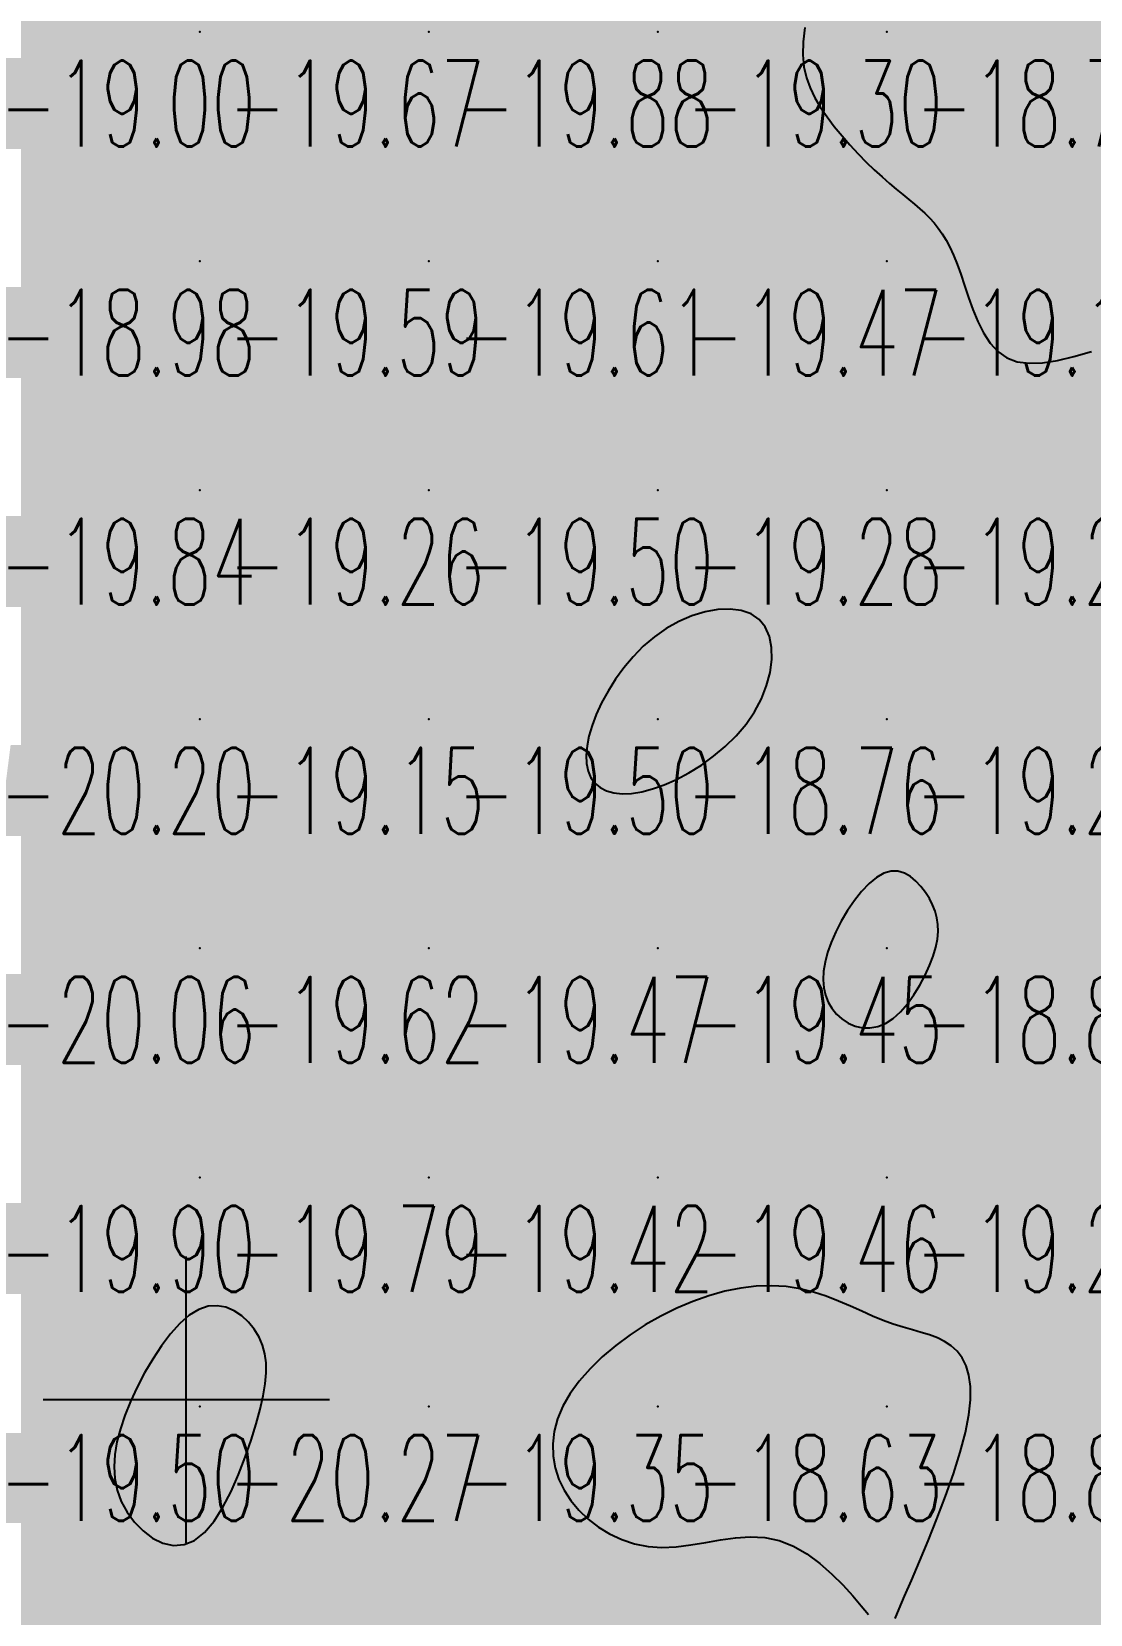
# Model space of a CAD drawing. Header units: millimetres. Extents: x 88261 to 90953, y 390274 to 392322.
# Drawn here: x 89242.9 to 89289.1, y 391238.2 to 391307.3 of the extents above; entities that cross this region are included whole.
import ezdxf
from ezdxf.enums import TextEntityAlignment as Align

# ---------------------------------------------------------------- set-up
doc = ezdxf.new("R2010")
doc.units = ezdxf.units.MM
doc.header["$LTSCALE"] = 25
for name, color, linetype in [('Carroyage(1)_Croix', 7, 'Continuous'), ('CN_03_00', 7, 'Continuous'), ('CN_04_00', 242, 'Continuous'), ('COTEAlt', 7, 'Continuous'), ('TN_COLORIAGE', 7, 'Continuous')]:
    doc.layers.add(name, color=color, linetype=linetype)
doc.styles.add('Simplex 1.0', font='Simplex.shx', dxfattribs={"width": 0.99, "height": 2.5})
doc.styles.get("Standard").update_dxf_attribs({"font": 'times.ttf'})

# ---------------------------------------------------------------- blocks, each defined once
blk = doc.blocks.new('COTE')
at = {"color": 0}
blk.add_point((0, 0), dxfattribs=at)
at = {"layer": 'COTEAlt'}
blk.add_attdef('ALT', text='', height=3.75, dxfattribs=at).set_placement((1.25, -1.25), align=Align.TOP_LEFT)

msp = doc.modelspace()

# ---------------------------------------------------------------- linework, layer by layer
at = {"layer": 'Carroyage(1)_Croix'}
for p, q in [((89249.65, 391241.29), (89249.65, 391253.79)), ((89243.4, 391247.54), (89255.9, 391247.54))]:
    msp.add_line(p, q, dxfattribs=at)
at = {"layer": 'CN_03_00', "elevation": -19, "flags": 128}
for points in [[(89276.67, 391307.44), (89276.584, 391306.806), (89276.57, 391306.235), (89276.62, 391305.717), (89276.73, 391305.24), (89276.893, 391304.794), (89277.103, 391304.367), (89277.353, 391303.949), (89277.639, 391303.532), (89277.952, 391303.117), (89278.287, 391302.708), (89278.635, 391302.31), (89278.992, 391301.927), (89279.348, 391301.563), (89279.699, 391301.223), (89280.037, 391300.912), (89280.356, 391300.631), (89280.656, 391300.377), (89280.938, 391300.145), (89281.203, 391299.929), (89281.452, 391299.724), (89281.686, 391299.525), (89281.906, 391299.327), (89282.113, 391299.123), (89282.307, 391298.909), (89282.492, 391298.679), (89282.667, 391298.428), (89282.836, 391298.151), (89283, 391297.841), (89283.16, 391297.494), (89283.319, 391297.103), (89283.479, 391296.664), (89283.641, 391296.176), (89283.813, 391295.654), (89284.003, 391295.121), (89284.218, 391294.597), (89284.466, 391294.103), (89284.755, 391293.66), (89285.093, 391293.29), (89285.487, 391293.012), (89285.943, 391292.843), (89286.464, 391292.776), (89287.048, 391292.8), (89287.697, 391292.903), (89288.409, 391293.072), (89289.185, 391293.297)], [(89280.605, 391237.981), (89280.785, 391238.397), (89281.023, 391238.948), (89281.323, 391239.645), (89281.67, 391240.463), (89282.046, 391241.371), (89282.432, 391242.335), (89282.807, 391243.322), (89283.153, 391244.302), (89283.451, 391245.239), (89283.682, 391246.103), (89283.831, 391246.867), (89283.901, 391247.532), (89283.899, 391248.106), (89283.831, 391248.597), (89283.706, 391249.012), (89283.53, 391249.359), (89283.31, 391249.646), (89283.054, 391249.881), (89282.767, 391250.071), (89282.453, 391250.226), (89282.113, 391250.357), (89281.748, 391250.472), (89281.362, 391250.584), (89280.954, 391250.7), (89280.528, 391250.832), (89280.084, 391250.989), (89279.624, 391251.178), (89279.148, 391251.391), (89278.652, 391251.614), (89278.137, 391251.836), (89277.6, 391252.045), (89277.04, 391252.228), (89276.455, 391252.374), (89275.844, 391252.47), (89275.205, 391252.507), (89274.544, 391252.483), (89273.865, 391252.401), (89273.173, 391252.263), (89272.473, 391252.07), (89271.77, 391251.825), (89271.069, 391251.529), (89270.375, 391251.185), (89269.694, 391250.794), (89269.034, 391250.362), (89268.406, 391249.896), (89267.819, 391249.4), (89267.285, 391248.881), (89266.811, 391248.345), (89266.41, 391247.797), (89266.089, 391247.244), (89265.858, 391246.69), (89265.714, 391246.141), (89265.653, 391245.599), (89265.671, 391245.069), (89265.763, 391244.552), (89265.926, 391244.054), (89266.156, 391243.578), (89266.447, 391243.126), (89266.796, 391242.704), (89267.197, 391242.317), (89267.647, 391241.971), (89268.138, 391241.672), (89268.667, 391241.428), (89269.227, 391241.243), (89269.815, 391241.125), (89270.424, 391241.08), (89271.049, 391241.108), (89271.687, 391241.19), (89272.334, 391241.3), (89272.984, 391241.413), (89273.635, 391241.503), (89274.283, 391241.546), (89274.922, 391241.515), (89275.55, 391241.385), (89276.162, 391241.14), (89276.162, 391241.14), (89276.751, 391240.797), (89277.312, 391240.383), (89277.837, 391239.922), (89278.319, 391239.443), (89278.753, 391238.97), (89279.13, 391238.53), (89279.446, 391238.149)]]:
    msp.add_lwpolyline(points, dxfattribs=at)
for points in [[(89274.768, 391278.126), (89274.995, 391278.705), (89275.145, 391279.284), (89275.217, 391279.844), (89275.208, 391280.372), (89275.115, 391280.85), (89274.937, 391281.264), (89274.671, 391281.597), (89274.316, 391281.836), (89273.888, 391281.984), (89273.399, 391282.045), (89272.867, 391282.023), (89272.307, 391281.923), (89271.734, 391281.749), (89271.164, 391281.507), (89270.613, 391281.201), (89270.093, 391280.836), (89269.609, 391280.422), (89269.163, 391279.968), (89268.756, 391279.484), (89268.39, 391278.981), (89268.068, 391278.467), (89267.789, 391277.954), (89267.557, 391277.45), (89267.373, 391276.965), (89267.238, 391276.504), (89267.153, 391276.07), (89267.117, 391275.667), (89267.133, 391275.299), (89267.201, 391274.969), (89267.321, 391274.682), (89267.494, 391274.442), (89267.721, 391274.251), (89267.998, 391274.11), (89268.322, 391274.021), (89268.69, 391273.985), (89269.097, 391274.001), (89269.541, 391274.071), (89270.018, 391274.196), (89270.524, 391274.376), (89271.054, 391274.612), (89271.598, 391274.901), (89272.144, 391275.239), (89272.679, 391275.624), (89273.191, 391276.051), (89273.668, 391276.519), (89274.097, 391277.023), (89274.468, 391277.56), (89274.768, 391278.126)], [(89282.384, 391267.28), (89282.455, 391267.635), (89282.485, 391267.965), (89282.477, 391268.276), (89282.433, 391268.572), (89282.354, 391268.856), (89282.243, 391269.133), (89282.102, 391269.406), (89281.932, 391269.678), (89281.736, 391269.938), (89281.516, 391270.173), (89281.273, 391270.37), (89281.01, 391270.516), (89280.728, 391270.598), (89280.431, 391270.602), (89280.119, 391270.517), (89279.796, 391270.333), (89279.468, 391270.062), (89279.143, 391269.72), (89278.828, 391269.322), (89278.53, 391268.884), (89278.256, 391268.422), (89278.015, 391267.951), (89277.813, 391267.489), (89277.656, 391267.047), (89277.546, 391266.628), (89277.481, 391266.234), (89277.463, 391265.863), (89277.489, 391265.515), (89277.561, 391265.192), (89277.678, 391264.893), (89277.839, 391264.618), (89278.044, 391264.369), (89278.286, 391264.152), (89278.56, 391263.974), (89278.859, 391263.844), (89279.178, 391263.77), (89279.509, 391263.759), (89279.846, 391263.818), (89280.184, 391263.956), (89280.516, 391264.177), (89280.838, 391264.47), (89281.143, 391264.819), (89281.429, 391265.21), (89281.689, 391265.628), (89281.919, 391266.059), (89282.115, 391266.487), (89282.271, 391266.898), (89282.384, 391267.28)]]:
    msp.add_lwpolyline(points, close=True, dxfattribs=at)
at = {"layer": 'CN_04_00', "elevation": -20, "flags": 128}
msp.add_lwpolyline([(89250.452, 391241.739), (89250.865, 391242.232), (89251.251, 391242.837), (89251.608, 391243.524), (89251.934, 391244.263), (89252.225, 391245.022), (89252.481, 391245.771), (89252.697, 391246.48), (89252.873, 391247.123), (89253.006, 391247.703), (89253.096, 391248.227), (89253.139, 391248.702), (89253.136, 391249.136), (89253.083, 391249.536), (89252.981, 391249.909), (89252.827, 391250.264), (89252.621, 391250.604), (89252.368, 391250.918), (89252.073, 391251.193), (89251.744, 391251.413), (89251.385, 391251.566), (89251.004, 391251.636), (89250.605, 391251.61), (89250.195, 391251.474), (89249.78, 391251.218), (89249.366, 391250.855), (89248.958, 391250.404), (89248.563, 391249.882), (89248.186, 391249.308), (89247.832, 391248.699), (89247.509, 391248.075), (89247.221, 391247.452), (89246.974, 391246.845), (89246.773, 391246.258), (89246.624, 391245.689), (89246.53, 391245.138), (89246.497, 391244.604), (89246.529, 391244.086), (89246.632, 391243.583), (89246.809, 391243.094), (89247.064, 391242.623), (89247.386, 391242.185), (89247.762, 391241.802), (89248.18, 391241.492), (89248.627, 391241.275), (89249.09, 391241.173), (89249.557, 391241.204), (89250.015, 391241.389), (89250.452, 391241.739)], close=True, dxfattribs=at)
at = {"layer": 'TN_COLORIAGE', "color": 213}
for points in [[(89250.249, 391317.239, -19), (89240.277, 391307.268, -19), (89250.249, 391307.239, -19), (89240.279, 391307.239, -19)], [(89250.249, 391307.239, -19.435), (89260.249, 391307.239, -19.435), (89260.249, 391317.239, -19.435)], [(89250.249, 391317.239, -19.435), (89250.249, 391307.239, -19.435), (89260.249, 391317.239, -19.435)], [(89260.249, 391307.239, -19), (89268.439, 391315.43, -19), (89260.249, 391317.239, -19), (89267.169, 391317.239, -19)], [(89270.249, 391307.239, -19), (89275.943, 391307.239, -19), (89280.249, 391317.239, -19), (89280.249, 391315.962, -19)], [(89270.249, 391307.239, -19), (89270.249, 391313.339, -19), (89280.249, 391317.239, -19), (89278.773, 391317.239, -19)], [(89260.249, 391307.239, -19), (89268.439, 391315.43, -19), (89270.249, 391307.239, -19), (89270.249, 391313.339, -19)], [(89240.521, 391297.511, -19.667), (89240.279, 391307.239, -19.667), (89250.249, 391307.239, -19.667)], [(89250.249, 391307.239, -19), (89240.521, 391297.511, -19), (89250.249, 391297.239, -19), (89240.555, 391297.239, -19)], [(89250.249, 391297.239, -19.875), (89260.249, 391297.239, -19.875), (89260.249, 391307.239, -19.875)], [(89250.249, 391307.239, -19.875), (89250.249, 391297.239, -19.875), (89260.249, 391307.239, -19.875)], [(89260.249, 391297.239, -19.303), (89270.249, 391297.239, -19.303), (89270.249, 391307.239, -19.303)], [(89260.249, 391307.239, -19.303), (89260.249, 391297.239, -19.303), (89270.249, 391307.239, -19.303)], [(89270.249, 391297.239, -19), (89276.982, 391303.973, -19), (89270.249, 391307.239, -19), (89275.943, 391307.239, -19)], [(89270.249, 391297.239, -19), (89276.982, 391303.973, -19), (89280.249, 391297.239, -19), (89280.249, 391300.566, -19)], [(89282.243, 391299.233, -19.114), (89280.249, 391300.566, -19.114), (89280.249, 391297.239, -19.114)], [(89282.243, 391299.233, -19.114), (89283.456, 391297.239, -19.114), (89280.249, 391297.239, -19.114)], [(89240.249, 391287.239, -19), (89240.249, 391297.021, -19), (89250.249, 391297.239, -19), (89240.555, 391297.239, -19)], [(89240.249, 391287.239, -19.59), (89250.249, 391287.239, -19.59), (89250.249, 391297.239, -19.59)], [(89250.249, 391287.239, -19.613), (89260.249, 391287.239, -19.613), (89260.249, 391297.239, -19.613)], [(89250.249, 391297.239, -19.613), (89250.249, 391287.239, -19.613), (89260.249, 391297.239, -19.613)], [(89260.249, 391287.239, -19.472), (89270.249, 391287.239, -19.472), (89270.249, 391297.239, -19.472)], [(89260.249, 391297.239, -19.472), (89260.249, 391287.239, -19.472), (89270.249, 391297.239, -19.472)], [(89270.249, 391287.239, -19.114), (89280.249, 391287.239, -19.114), (89280.249, 391297.239, -19.114)], [(89270.249, 391297.239, -19.114), (89270.249, 391287.239, -19.114), (89280.249, 391297.239, -19.114)], [(89280.249, 391287.239, -19), (89284.804, 391291.794, -19), (89280.249, 391297.239, -19), (89283.456, 391297.239, -19)], [(89290.249, 391287.239, -19), (89290.249, 391293.655, -19), (89280.249, 391287.239, -19), (89284.804, 391291.794, -19)], [(89240.249, 391282.68, -19.258), (89242.339, 391279.329, -19.258), (89240.249, 391287.239, -19.258), (89250.249, 391287.239, -19.258)], [(89242.339, 391279.329, -19.15), (89242.124, 391277.239, -19.15), (89250.249, 391287.239, -19.15), (89250.249, 391277.239, -19.15)], [(89250.249, 391277.239, -19.502), (89260.249, 391277.239, -19.502), (89260.249, 391287.239, -19.502)], [(89250.249, 391287.239, -19.502), (89250.249, 391277.239, -19.502), (89260.249, 391287.239, -19.502)], [(89260.249, 391277.239, -19), (89267.044, 391277.239, -19), (89270.249, 391287.239, -19), (89270.249, 391281.835, -19)], [(89260.249, 391287.239, -19.277), (89260.249, 391277.239, -19.277), (89270.249, 391287.239, -19.277)], [(89270.249, 391287.239, -19), (89270.249, 391281.835, -19), (89280.249, 391287.239, -19), (89275.636, 391282.627, -19)], [(89280.249, 391277.239, -19), (89275.231, 391277.239, -19), (89280.249, 391287.239, -19), (89275.636, 391282.627, -19)], [(89280.249, 391277.239, -19.432), (89290.249, 391277.239, -19.432), (89290.249, 391287.239, -19.432)], [(89280.249, 391287.239, -19.432), (89280.249, 391277.239, -19.432), (89290.249, 391287.239, -19.432)], [(89240.93, 391267.92, -19.15), (89242.124, 391277.239, -19.15), (89250.249, 391277.239, -19.15)], [(89241.641, 391267.239, -19.15), (89240.93, 391267.92, -19.15), (89250.249, 391267.239, -19.15), (89250.249, 391277.239, -19.15)], [(89250.249, 391267.239, -19.5), (89260.249, 391267.239, -19.5), (89260.249, 391277.239, -19.5)], [(89250.249, 391277.239, -19.5), (89250.249, 391267.239, -19.5), (89260.249, 391277.239, -19.5)], [(89260.249, 391277.239, -19), (89267.044, 391277.239, -19), (89260.249, 391267.239, -19), (89266.918, 391273.908, -19)], [(89270.249, 391267.239, -19), (89277.315, 391267.239, -19), (89280.249, 391277.239, -19), (89280.249, 391271.617, -19)], [(89270.249, 391267.239, -19), (89270.249, 391273.778, -19), (89280.249, 391277.239, -19), (89275.231, 391277.239, -19)], [(89290.249, 391277.239, -19), (89282.405, 391269.395, -19), (89280.249, 391277.239, -19), (89280.249, 391271.617, -19)], [(89290.249, 391277.239, -19), (89282.405, 391269.395, -19), (89290.249, 391267.239, -19), (89282.743, 391267.239, -19)], [(89260.249, 391267.239, -19), (89266.918, 391273.908, -19), (89270.249, 391267.239, -19), (89270.249, 391273.778, -19)], [(89240.249, 391263.446, -19.616), (89241.641, 391267.239, -19.616), (89240.249, 391257.239, -19.616), (89250.249, 391267.239, -19.616)], [(89240.249, 391257.239, -19.616), (89250.249, 391257.239, -19.616), (89250.249, 391267.239, -19.616)], [(89250.249, 391257.239, -19.472), (89260.249, 391257.239, -19.472), (89260.249, 391267.239, -19.472)], [(89250.249, 391267.239, -19.472), (89250.249, 391257.239, -19.472), (89260.249, 391267.239, -19.472)], [(89260.249, 391257.239, -19.446), (89270.249, 391257.239, -19.446), (89270.249, 391267.239, -19.446)], [(89260.249, 391267.239, -19.446), (89260.249, 391257.239, -19.446), (89270.249, 391267.239, -19.446)], [(89270.249, 391257.239, -19), (89277.368, 391264.359, -19), (89270.249, 391267.239, -19), (89277.315, 391267.239, -19)], [(89280.249, 391257.239, -19.557), (89290.249, 391257.239, -19.557), (89290.249, 391267.239, -19.557)], [(89290.249, 391267.239, -19), (89282.743, 391267.239, -19), (89280.249, 391257.239, -19), (89280.249, 391263.035, -19)], [(89270.249, 391257.239, -19), (89277.368, 391264.359, -19), (89280.249, 391257.239, -19), (89280.249, 391263.035, -19)], [(89240.249, 391257.239, -19.789), (89240.249, 391247.239, -19.789), (89250.249, 391257.239, -19.789)], [(89250.249, 391252.805, -19.501), (89246.78, 391247.239, -19.501), (89250.249, 391257.239, -19.501), (89240.249, 391247.239, -19.501)], [(89250.249, 391252.805, -19.422), (89253.394, 391250.385, -19.422), (89250.249, 391257.239, -19.422), (89260.249, 391257.239, -19.422)], [(89253.394, 391250.385, -19.347), (89253.135, 391247.239, -19.347), (89260.249, 391257.239, -19.347), (89260.249, 391247.239, -19.347)], [(89270.249, 391257.239, -19), (89270.249, 391251.684, -19), (89260.249, 391247.239, -19), (89265.115, 391247.239, -19)], [(89260.249, 391257.239, -19.457), (89260.249, 391247.239, -19.457), (89270.249, 391257.239, -19.457)], [(89270.249, 391257.239, -19), (89270.249, 391251.684, -19), (89280.249, 391257.239, -19), (89276.141, 391253.131, -19)], [(89276.141, 391253.131, -19.255), (89280.249, 391250.612, -19.255), (89280.249, 391257.239, -19.255)], [(89290.249, 391257.239, -19), (89283.368, 391250.358, -19), (89280.249, 391257.239, -19), (89280.249, 391250.612, -19)], [(89290.249, 391257.239, -19), (89283.368, 391250.358, -19), (89290.249, 391247.239, -19), (89284.604, 391247.239, -19)], [(89245.957, 391242.947, -19.501), (89246.78, 391247.239, -19.501), (89240.249, 391237.239, -19.501), (89240.249, 391247.239, -19.501)], [(89250.249, 391237.239, -19.347), (89260.249, 391237.239, -19.347), (89260.249, 391247.239, -19.347)], [(89250.249, 391239.536, -19.347), (89253.135, 391247.239, -19.347), (89250.249, 391237.239, -19.347), (89260.249, 391247.239, -19.347)], [(89260.249, 391237.239, -19), (89265.829, 391242.82, -19), (89260.249, 391247.239, -19), (89265.115, 391247.239, -19)], [(89290.249, 391237.239, -19), (89280.284, 391237.239, -19), (89290.249, 391247.239, -19), (89280.312, 391237.303, -19)], [(89284.604, 391247.239, -19.168), (89280.312, 391237.303, -19.168), (89290.249, 391247.239, -19.168)], [(89250.249, 391239.536, -19.647), (89245.957, 391242.947, -19.647), (89250.249, 391237.239, -19.647), (89240.249, 391237.239, -19.647)], [(89260.249, 391237.239, -19), (89265.829, 391242.82, -19), (89270.249, 391237.239, -19), (89270.249, 391240.238, -19)], [(89275.718, 391242.709, -19.157), (89280.181, 391237.239, -19.157), (89270.249, 391237.239, -19.157)], [(89270.249, 391240.238, -19.157), (89275.718, 391242.709, -19.157), (89270.249, 391237.239, -19.157)]]:
    msp.add_solid(points, dxfattribs=at)
at = {"layer": 'TN_COLORIAGE', "color": 203}
for points in [[(89280.249, 391315.962, -18.771), (89275.943, 391307.239, -18.771), (89280.249, 391307.239, -18.771)], [(89280.249, 391315.962, -18.771), (89287.561, 391314.552, -18.771), (89280.249, 391307.239, -18.771)], [(89287.561, 391314.552, -18.542), (89290.249, 391315.688, -18.542), (89280.249, 391307.239, -18.542), (89290.249, 391307.239, -18.542)], [(89275.943, 391307.239, -18.771), (89276.982, 391303.973, -18.771), (89280.249, 391307.239, -18.771)], [(89280.249, 391300.566, -18.771), (89276.982, 391303.973, -18.771), (89280.249, 391307.239, -18.771)], [(89280.249, 391300.566, -18.542), (89282.243, 391299.233, -18.542), (89280.249, 391307.239, -18.542), (89290.249, 391307.239, -18.542)], [(89283.456, 391297.239, -18.542), (89282.243, 391299.233, -18.542), (89290.249, 391297.239, -18.542), (89290.249, 391307.239, -18.542)], [(89283.456, 391297.239, -18.759), (89284.804, 391291.794, -18.759), (89290.249, 391297.239, -18.759)], [(89284.804, 391291.794, -18.759), (89290.249, 391293.655, -18.759), (89290.249, 391297.239, -18.759)], [(89275.636, 391282.627, -18.764), (89275.231, 391277.239, -18.764), (89270.249, 391277.239, -18.764)], [(89275.636, 391282.627, -18.764), (89270.249, 391281.835, -18.764), (89270.249, 391277.239, -18.764)], [(89270.249, 391281.835, -18.764), (89267.044, 391277.239, -18.764), (89270.249, 391277.239, -18.764)], [(89270.249, 391273.778, -18.764), (89266.918, 391273.908, -18.764), (89270.249, 391277.239, -18.764)], [(89266.918, 391273.908, -18.764), (89267.044, 391277.239, -18.764), (89270.249, 391277.239, -18.764)], [(89275.231, 391277.239, -18.764), (89270.249, 391273.778, -18.764), (89270.249, 391277.239, -18.764)], [(89280.249, 391271.617, -18.815), (89277.315, 391267.239, -18.815), (89280.249, 391267.239, -18.815)], [(89280.249, 391271.617, -18.815), (89282.405, 391269.395, -18.815), (89280.249, 391267.239, -18.815)], [(89282.743, 391267.239, -18.815), (89282.405, 391269.395, -18.815), (89280.249, 391267.239, -18.815)], [(89277.315, 391267.239, -18.815), (89277.368, 391264.359, -18.815), (89280.249, 391267.239, -18.815)], [(89280.249, 391263.035, -18.815), (89277.368, 391264.359, -18.815), (89280.249, 391267.239, -18.815)], [(89280.249, 391263.035, -18.815), (89282.743, 391267.239, -18.815), (89280.249, 391267.239, -18.815)], [(89280.249, 391250.612, -18.634), (89276.141, 391253.131, -18.634), (89280.249, 391247.239, -18.634), (89270.249, 391247.239, -18.634)], [(89276.141, 391253.131, -18.634), (89270.249, 391251.684, -18.634), (89270.249, 391247.239, -18.634)], [(89265.115, 391247.239, -18.634), (89270.249, 391251.684, -18.634), (89270.249, 391247.239, -18.634)], [(89280.249, 391250.612, -18.87), (89283.368, 391250.358, -18.87), (89280.249, 391247.239, -18.87)], [(89284.604, 391247.239, -18.87), (89283.368, 391250.358, -18.87), (89280.249, 391247.239, -18.87)], [(89265.115, 391247.239, -18.634), (89265.829, 391242.82, -18.634), (89270.249, 391247.239, -18.634)], [(89270.249, 391240.238, -18.634), (89265.829, 391242.82, -18.634), (89270.249, 391247.239, -18.634)], [(89275.718, 391242.709, -18.634), (89270.249, 391240.238, -18.634), (89280.249, 391247.239, -18.634), (89270.249, 391247.239, -18.634)], [(89280.181, 391237.239, -18.87), (89275.718, 391242.709, -18.87), (89280.249, 391237.239, -18.87), (89280.249, 391247.239, -18.87)], [(89280.312, 391237.303, -18.87), (89284.604, 391247.239, -18.87), (89280.249, 391237.239, -18.87), (89280.249, 391247.239, -18.87)]]:
    msp.add_solid(points, dxfattribs=at)
at = {"layer": 'TN_COLORIAGE', "color": 223}
for points in [[(89246.78, 391247.239, -20.265), (89250.249, 391252.805, -20.265), (89250.249, 391247.239, -20.265)], [(89253.394, 391250.385, -20.265), (89250.249, 391252.805, -20.265), (89250.249, 391247.239, -20.265)], [(89253.135, 391247.239, -20.265), (89253.394, 391250.385, -20.265), (89250.249, 391247.239, -20.265)], [(89246.78, 391247.239, -20.265), (89245.957, 391242.947, -20.265), (89250.249, 391247.239, -20.265)], [(89245.957, 391242.947, -20.265), (89250.249, 391239.536, -20.265), (89250.249, 391247.239, -20.265)], [(89253.135, 391247.239, -20.265), (89250.249, 391239.536, -20.265), (89250.249, 391247.239, -20.265)]]:
    msp.add_solid(points, dxfattribs=at)

# ---------------------------------------------------------------- block references
at = {"layer": 'COTEAlt'}
ref = msp.add_blockref('COTE', (89240.249, 391307.239), dxfattribs=at)
ref.add_attrib('ALT', '-19.00', dxfattribs={"height": 3.75, "style": 'Simplex 1.0', "width": 0.6}).set_placement((89241.499, 391305.989), align=Align.TOP_LEFT)
ref = msp.add_blockref('COTE', (89250.249, 391307.239), dxfattribs=at)
ref.add_attrib('ALT', '-19.67', dxfattribs={"height": 3.75, "style": 'Simplex 1.0', "width": 0.6}).set_placement((89251.499, 391305.989), align=Align.TOP_LEFT)
ref = msp.add_blockref('COTE', (89260.249, 391307.239), dxfattribs=at)
ref.add_attrib('ALT', '-19.88', dxfattribs={"height": 3.75, "style": 'Simplex 1.0', "width": 0.6}).set_placement((89261.499, 391305.989), align=Align.TOP_LEFT)
ref = msp.add_blockref('COTE', (89270.249, 391307.239), dxfattribs=at)
ref.add_attrib('ALT', '-19.30', dxfattribs={"height": 3.75, "style": 'Simplex 1.0', "width": 0.6}).set_placement((89271.499, 391305.989), align=Align.TOP_LEFT)
ref = msp.add_blockref('COTE', (89280.249, 391307.239), dxfattribs=at)
ref.add_attrib('ALT', '-18.77', dxfattribs={"height": 3.75, "style": 'Simplex 1.0', "width": 0.6}).set_placement((89281.499, 391305.989), align=Align.TOP_LEFT)
ref = msp.add_blockref('COTE', (89240.249, 391297.239), dxfattribs=at)
ref.add_attrib('ALT', '-18.98', dxfattribs={"height": 3.75, "style": 'Simplex 1.0', "width": 0.6}).set_placement((89241.499, 391295.989), align=Align.TOP_LEFT)
ref = msp.add_blockref('COTE', (89250.249, 391297.239), dxfattribs=at)
ref.add_attrib('ALT', '-19.59', dxfattribs={"height": 3.75, "style": 'Simplex 1.0', "width": 0.6}).set_placement((89251.499, 391295.989), align=Align.TOP_LEFT)
ref = msp.add_blockref('COTE', (89260.249, 391297.239), dxfattribs=at)
ref.add_attrib('ALT', '-19.61', dxfattribs={"height": 3.75, "style": 'Simplex 1.0', "width": 0.6}).set_placement((89261.499, 391295.989), align=Align.TOP_LEFT)
ref = msp.add_blockref('COTE', (89270.249, 391297.239), dxfattribs=at)
ref.add_attrib('ALT', '-19.47', dxfattribs={"height": 3.75, "style": 'Simplex 1.0', "width": 0.6}).set_placement((89271.499, 391295.989), align=Align.TOP_LEFT)
ref = msp.add_blockref('COTE', (89280.249, 391297.239), dxfattribs=at)
ref.add_attrib('ALT', '-19.11', dxfattribs={"height": 3.75, "style": 'Simplex 1.0', "width": 0.6}).set_placement((89281.499, 391295.989), align=Align.TOP_LEFT)
ref = msp.add_blockref('COTE', (89240.249, 391287.239), dxfattribs=at)
ref.add_attrib('ALT', '-19.84', dxfattribs={"height": 3.75, "style": 'Simplex 1.0', "width": 0.6}).set_placement((89241.499, 391285.989), align=Align.TOP_LEFT)
ref = msp.add_blockref('COTE', (89250.249, 391287.239), dxfattribs=at)
ref.add_attrib('ALT', '-19.26', dxfattribs={"height": 3.75, "style": 'Simplex 1.0', "width": 0.6}).set_placement((89251.499, 391285.989), align=Align.TOP_LEFT)
ref = msp.add_blockref('COTE', (89260.249, 391287.239), dxfattribs=at)
ref.add_attrib('ALT', '-19.50', dxfattribs={"height": 3.75, "style": 'Simplex 1.0', "width": 0.6}).set_placement((89261.499, 391285.989), align=Align.TOP_LEFT)
ref = msp.add_blockref('COTE', (89270.249, 391287.239), dxfattribs=at)
ref.add_attrib('ALT', '-19.28', dxfattribs={"height": 3.75, "style": 'Simplex 1.0', "width": 0.6}).set_placement((89271.499, 391285.989), align=Align.TOP_LEFT)
ref = msp.add_blockref('COTE', (89280.249, 391287.239), dxfattribs=at)
ref.add_attrib('ALT', '-19.20', dxfattribs={"height": 3.75, "style": 'Simplex 1.0', "width": 0.6}).set_placement((89281.499, 391285.989), align=Align.TOP_LEFT)
ref = msp.add_blockref('COTE', (89240.249, 391277.239), dxfattribs=at)
ref.add_attrib('ALT', '-20.20', dxfattribs={"height": 3.75, "style": 'Simplex 1.0', "width": 0.6}).set_placement((89241.499, 391275.989), align=Align.TOP_LEFT)
ref = msp.add_blockref('COTE', (89250.249, 391277.239), dxfattribs=at)
ref.add_attrib('ALT', '-19.15', dxfattribs={"height": 3.75, "style": 'Simplex 1.0', "width": 0.6}).set_placement((89251.499, 391275.989), align=Align.TOP_LEFT)
ref = msp.add_blockref('COTE', (89260.249, 391277.239), dxfattribs=at)
ref.add_attrib('ALT', '-19.50', dxfattribs={"height": 3.75, "style": 'Simplex 1.0', "width": 0.6}).set_placement((89261.499, 391275.989), align=Align.TOP_LEFT)
ref = msp.add_blockref('COTE', (89270.249, 391277.239), dxfattribs=at)
ref.add_attrib('ALT', '-18.76', dxfattribs={"height": 3.75, "style": 'Simplex 1.0', "width": 0.6}).set_placement((89271.499, 391275.989), align=Align.TOP_LEFT)
ref = msp.add_blockref('COTE', (89280.249, 391277.239), dxfattribs=at)
ref.add_attrib('ALT', '-19.24', dxfattribs={"height": 3.75, "style": 'Simplex 1.0', "width": 0.6}).set_placement((89281.499, 391275.989), align=Align.TOP_LEFT)
ref = msp.add_blockref('COTE', (89240.249, 391267.239), dxfattribs=at)
ref.add_attrib('ALT', '-20.06', dxfattribs={"height": 3.75, "style": 'Simplex 1.0', "width": 0.6}).set_placement((89241.499, 391265.989), align=Align.TOP_LEFT)
ref = msp.add_blockref('COTE', (89250.249, 391267.239), dxfattribs=at)
ref.add_attrib('ALT', '-19.62', dxfattribs={"height": 3.75, "style": 'Simplex 1.0', "width": 0.6}).set_placement((89251.499, 391265.989), align=Align.TOP_LEFT)
ref = msp.add_blockref('COTE', (89260.249, 391267.239), dxfattribs=at)
ref.add_attrib('ALT', '-19.47', dxfattribs={"height": 3.75, "style": 'Simplex 1.0', "width": 0.6}).set_placement((89261.499, 391265.989), align=Align.TOP_LEFT)
ref = msp.add_blockref('COTE', (89270.249, 391267.239), dxfattribs=at)
ref.add_attrib('ALT', '-19.45', dxfattribs={"height": 3.75, "style": 'Simplex 1.0', "width": 0.6}).set_placement((89271.499, 391265.989), align=Align.TOP_LEFT)
ref = msp.add_blockref('COTE', (89280.249, 391267.239), dxfattribs=at)
ref.add_attrib('ALT', '-18.82', dxfattribs={"height": 3.75, "style": 'Simplex 1.0', "width": 0.6}).set_placement((89281.499, 391265.989), align=Align.TOP_LEFT)
ref = msp.add_blockref('COTE', (89240.249, 391257.239), dxfattribs=at)
ref.add_attrib('ALT', '-19.90', dxfattribs={"height": 3.75, "style": 'Simplex 1.0', "width": 0.6}).set_placement((89241.499, 391255.989), align=Align.TOP_LEFT)
ref = msp.add_blockref('COTE', (89250.249, 391257.239), dxfattribs=at)
ref.add_attrib('ALT', '-19.79', dxfattribs={"height": 3.75, "style": 'Simplex 1.0', "width": 0.6}).set_placement((89251.499, 391255.989), align=Align.TOP_LEFT)
ref = msp.add_blockref('COTE', (89260.249, 391257.239), dxfattribs=at)
ref.add_attrib('ALT', '-19.42', dxfattribs={"height": 3.75, "style": 'Simplex 1.0', "width": 0.6}).set_placement((89261.499, 391255.989), align=Align.TOP_LEFT)
ref = msp.add_blockref('COTE', (89270.249, 391257.239), dxfattribs=at)
ref.add_attrib('ALT', '-19.46', dxfattribs={"height": 3.75, "style": 'Simplex 1.0', "width": 0.6}).set_placement((89271.499, 391255.989), align=Align.TOP_LEFT)
ref = msp.add_blockref('COTE', (89280.249, 391257.239), dxfattribs=at)
ref.add_attrib('ALT', '-19.26', dxfattribs={"height": 3.75, "style": 'Simplex 1.0', "width": 0.6}).set_placement((89281.499, 391255.989), align=Align.TOP_LEFT)
ref = msp.add_blockref('COTE', (89240.249, 391247.239), dxfattribs=at)
ref.add_attrib('ALT', '-19.50', dxfattribs={"height": 3.75, "style": 'Simplex 1.0', "width": 0.6}).set_placement((89241.499, 391245.989), align=Align.TOP_LEFT)
ref = msp.add_blockref('COTE', (89250.249, 391247.239), dxfattribs=at)
ref.add_attrib('ALT', '-20.27', dxfattribs={"height": 3.75, "style": 'Simplex 1.0', "width": 0.6}).set_placement((89251.499, 391245.989), align=Align.TOP_LEFT)
ref = msp.add_blockref('COTE', (89260.249, 391247.239), dxfattribs=at)
ref.add_attrib('ALT', '-19.35', dxfattribs={"height": 3.75, "style": 'Simplex 1.0', "width": 0.6}).set_placement((89261.499, 391245.989), align=Align.TOP_LEFT)
ref = msp.add_blockref('COTE', (89270.249, 391247.239), dxfattribs=at)
ref.add_attrib('ALT', '-18.63', dxfattribs={"height": 3.75, "style": 'Simplex 1.0', "width": 0.6}).set_placement((89271.499, 391245.989), align=Align.TOP_LEFT)
ref = msp.add_blockref('COTE', (89280.249, 391247.239), dxfattribs=at)
ref.add_attrib('ALT', '-18.87', dxfattribs={"height": 3.75, "style": 'Simplex 1.0', "width": 0.6}).set_placement((89281.499, 391245.989), align=Align.TOP_LEFT)

doc.saveas('drawing.dxf')
